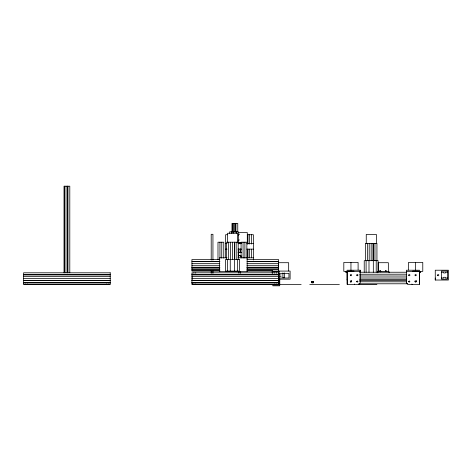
<?xml version="1.0" encoding="UTF-8"?>
<svg xmlns="http://www.w3.org/2000/svg" width="472" height="472" viewBox="0 0 472 472"><rect width="100%" height="100%" fill="white"/><g stroke="black" fill="none" stroke-linecap="round" stroke-linejoin="round"><path stroke-width="0.71" d="M238.342 234.442L238.342 235.15L238.342 234.838M272.208 273.27L272.208 271.081M272.786 273.07L272.786 271.66M272.639 272.81L272.639 271.66L278.704 271.66L278.704 272.81L191.939 272.81L191.939 284.362L278.557 284.362L278.557 271.66M278.557 270.969L278.557 262.709L288.663 262.709L288.663 270.969M279.135 271.081L279.135 284.94L272.208 284.94M282.893 272.922L282.893 277.719L284.327 277.719L284.333 272.922M311.75 282.746L311.638 281.979L311.75 282.457M311.974 282.746L311.962 281.589M312.063 282.746L312.069 281.589M312.169 282.746L312.216 281.589M312.275 282.746L312.299 281.589M312.387 282.746L312.393 281.589M312.499 282.746L312.482 281.589M312.576 282.746L312.576 281.589M312.665 282.746L312.665 281.589M312.995 282.746L313.172 282.126M313.083 282.746L313.337 281.967L313.337 282.457L311.632 282.457L311.638 281.979M313.219 282.746L313.095 282.156L311.632 282.167M313.308 282.746L313.325 281.979M345.899 272.238L345.899 271.37L345.899 272.238L347.203 272.238M376.927 284.362L347.203 284.362L347.203 279.424M360.195 272.238L360.195 270.214L347.056 270.214L347.056 280.032M420.682 272.238L420.682 271.37L420.682 272.238L419.384 272.238L419.384 284.362L407.832 284.362L406.392 282.917L406.392 278.586M406.392 272.238L406.392 271.37L422.776 271.37L422.776 262.42L408.486 262.42L408.486 269.99M415.631 271.37L415.631 262.42M435.261 280.032L435.261 270.214L448.4 270.214L448.4 280.032L435.261 280.032L435.261 278.008M238.342 240.608L238.33 240.142M239.21 240.124L239.21 239.794M379.989 271.323L379.989 270.792M385.76 271.323L386.049 270.792L385.494 270.792M385.978 270.792L385.972 271.323L385.966 270.792M311.721 282.079L311.703 282.457L311.703 282.061M313.266 282.457L313.29 282.032M313.249 282.079L313.172 282.457M354.419 284.362L354.708 284.044M358.749 284.362L360.195 282.917L360.195 270.214M238.171 255.895L239.953 255.665L241.605 256.349M379.948 271.66L380.402 271.66M380.19 271.807L380.904 271.66M386.609 271.671L386.308 271.671M380.031 270.792L379.925 270.792M386.592 271.66L385.919 271.66M238.342 232.537L247.293 232.537L247.293 242.643M227.657 234.702L225.64 234.702L225.64 257.8M238.342 242.643L241.098 242.643M225.64 243.363L227.097 243.363M238.03 243.363L241.705 243.363M246.791 243.363L253.358 243.363M225.64 249.139L227.097 249.139M238.03 249.139L241.705 249.139M246.791 249.139L253.358 249.139M238.053 252.603L241.664 252.603M227.097 257.8L219.427 257.8L219.427 271.66L247.145 271.66L247.145 257.8M238.03 257.8L253.358 257.8M219.834 259.529L191.939 259.529L191.939 271.081L219.946 271.081M246.998 259.529L278.557 259.529L278.557 271.081M191.939 263.341L219.834 263.341M246.998 263.341L278.557 263.341M191.939 265.305L219.834 265.305M246.998 265.305L278.557 265.305M191.939 267.27L219.834 267.27M246.998 267.27L278.557 267.27M191.939 267.329L219.834 267.329M246.998 267.329L278.557 267.329M191.939 269.058L219.834 269.058M246.998 269.058L278.557 269.058M191.939 269.117L219.834 269.117M246.998 269.117L278.557 269.117M191.939 270.704L219.834 270.704M246.998 270.704L272.686 270.704M246.998 271.081L290.109 271.081L290.109 279.164L279.63 279.164M347.923 271.081L353.988 271.081M412.599 271.081L418.658 271.081M360.195 271.37L343.811 271.37L343.811 262.42L358.101 262.42L358.101 269.99M359.534 272.238L406.315 272.238M441.473 272.238L443.639 272.238L443.639 272.958L445.367 272.958L445.367 272.238L447.533 272.238M279.135 273.388L288.952 273.388L288.952 278.008L279.135 278.008M359.534 274.256L406.315 274.197M23.6 274.775L110.218 274.775M191.939 274.775L279.135 274.692M23.6 274.834L110.218 274.834M191.939 274.834L278.557 274.834M278.728 274.975L281.153 274.975M359.534 275.99L406.315 276.049M278.728 276.421L281.153 276.421M23.6 276.568L110.218 276.622M191.939 276.622L278.557 276.568M278.557 276.71L279.135 276.71M359.534 278.008L406.315 278.008M441.473 278.008L443.639 278.008L443.639 277.288L445.367 277.288L445.367 278.008L447.533 278.008M278.557 278.445L279.713 278.445L279.713 284.504L278.557 284.504M23.6 278.586L110.218 278.586M191.939 278.586L278.557 278.586M359.534 279.973L406.315 279.973M359.534 280.032L406.315 280.032M23.6 280.551L110.218 280.551M191.939 280.551L278.557 280.551M23.6 280.61L110.218 280.61M191.939 280.61L278.557 280.61M356.614 281.819L358.071 281.766M359.534 281.766L406.315 281.819M408.51 281.766L409.973 281.819M23.6 282.339L110.218 282.339M191.939 282.339L278.557 282.339M23.6 282.398L110.218 282.398M191.939 282.398L278.557 282.398M358.803 283.784L407.778 283.784M23.6 283.985L110.218 283.985M191.939 283.985L278.557 283.985M279.471 284.362L301.154 284.362M309.75 284.362L339.374 284.362M272.786 285.808L279.713 285.808L279.713 278.586M238.673 234.283L239.21 234.572L239.21 234.018M411.873 284.044L412.162 284.362M311.679 282.032L311.703 282.457M419.525 280.032L419.525 270.214L406.392 270.214L406.392 282.917M419.384 271.37L419.384 284.362M389.064 272.81L389.064 271.66L377.517 271.66L377.517 272.81M388.344 271.66L388.344 262.709L378.237 262.709L378.237 271.66M378.09 272.238L378.09 260.686L364.231 260.686L364.231 272.238M376.933 260.686L376.933 243.363L365.387 243.363L365.387 260.686M376.355 243.363L376.355 234.413L366.254 234.413L366.254 243.363M376.213 260.686L376.213 272.238M374.969 243.363L374.969 260.686M373.322 260.686L373.322 272.238M373.181 243.363L373.181 260.686M373.122 243.363L373.122 260.686M371.157 243.363L371.157 260.686M369.198 243.363L369.198 260.686M368.992 260.686L368.992 272.238M367.346 243.363L367.346 260.686M366.107 260.686L366.107 272.238M350.956 262.42L350.956 271.37M347.203 271.37L347.203 284.362M278.557 272.81L278.557 284.362M276.598 272.81L276.598 273.188M276.598 283.985L276.598 284.362M274.745 272.81L274.745 273.188M274.745 283.985L274.745 284.362M253.358 259.966L253.358 234.702L247.582 234.702L247.582 244.083M251.334 234.702L251.393 244.083M251.334 249.139L251.393 257.8M249.546 234.702L249.546 244.083M249.546 249.139L249.546 257.8M247.959 234.702L247.959 244.083M247.959 249.139L247.959 257.8M247.582 249.139L247.582 257.8M246.856 258.09L246.856 242.207L241.08 242.207L241.08 258.09M244.891 242.207L244.891 258.09M243.045 242.207L243.104 258.09M240.655 242.307L240.655 243.871M240.655 248.856L240.655 252.709M240.655 271.382L240.655 273.317M238.926 242.307L238.926 243.871M238.926 248.856L238.926 252.709M238.926 271.382L238.926 273.317M238.342 243.363L238.342 231.811L229.681 231.811L229.681 233.256M238.342 249.428L238.342 257.688M238.195 259.529L238.195 242.207L226.643 242.207L226.643 259.529M237.764 232.071L237.764 223.409L231.988 223.409L231.988 232.071M237.617 242.207L237.617 233.256L227.51 233.256L227.604 242.643M237.475 259.529L237.475 271.081M236.608 231.811L236.608 233.256M236.171 242.207L236.23 259.529M234.584 259.529L234.584 271.081M234.442 242.207L234.442 259.529M234.383 242.207L234.383 259.529M234.012 223.409L234.012 232.071M233.953 223.409L233.953 232.071M233.144 231.811L233.144 233.256M232.366 223.409L232.366 232.071M232.419 242.207L232.419 259.529M231.416 231.811L231.416 233.256M230.454 242.207L230.454 259.529M230.253 259.529L230.253 271.081M228.666 242.207L228.607 259.529M227.368 259.529L227.368 271.081M223.757 258.09L223.757 242.207L217.981 242.207L217.981 259.529M221.793 242.207L221.734 258.09M219.946 242.207L219.946 258.09M212.943 260.066L212.943 234.301L211.208 234.301L211.208 260.066M212.943 270.373L212.943 273.317M211.208 270.373L211.208 273.317M195.75 272.81L195.75 273.188M195.75 283.985L195.75 284.362M193.903 272.81L193.903 273.188M193.903 283.985L193.903 284.362M192.316 273.966L192.316 274.775M192.316 276.622L192.316 277.43M192.316 279.743L192.316 280.551M192.316 282.398L192.316 283.206M108.253 283.985L108.253 284.362M106.406 283.985L106.406 284.362M69.797 272.81L69.797 186.192L64.021 186.192L64.021 272.81M67.832 186.192L67.832 272.81M67.773 186.192L67.773 272.81M66.045 186.192L65.986 272.81M64.398 186.192L64.398 272.81M27.411 283.985L27.411 284.362M25.565 283.985L25.565 284.362M416.257 280.539A0.72 0.72 0 0 1 415.903 281.566A0.72 0.72 0 0 1 414.929 281.082M351.581 280.539A0.72 0.72 0 0 1 351.233 281.566A0.72 0.72 0 0 1 350.259 281.082M311.632 281.589L311.638 282.746L313.337 282.746L313.337 281.589L311.632 281.589M380.202 270.792L380.196 271.323L380.196 270.792M238.207 240.59L238.207 240.555M356.749 281.324C357.457 283.53 358.466 279.772 356.749 281.324M408.717 281.324C409.425 283.53 410.433 279.766 408.717 281.324M239.499 255.635L238.602 255.753A3.463 3.463 0 0 1 241.227 256.095L239.499 255.635M239.351 259.529L225.492 259.529L225.492 271.081L239.351 271.081L239.351 259.529M219.834 261.494L191.939 261.494L219.834 261.553M278.557 261.494L246.998 261.494L278.557 261.553M447.533 271.081L441.473 271.081L441.473 279.164L447.533 279.164L447.533 271.081M110.218 272.81L23.6 272.81L23.6 284.362L110.218 284.362L110.218 272.81M235.799 232.071L235.799 223.409L235.746 232.071M437.703 275.571A0.637 0.637 0 0 0 438.765 275.288A0.637 0.637 0 0 0 437.986 274.509A0.637 0.637 0 0 0 437.703 275.571M415.183 281.926A0.637 0.637 0 0 0 416.245 281.637A0.637 0.637 0 0 0 415.466 280.864A0.637 0.637 0 0 0 415.183 281.926M350.637 282.026A0.637 0.637 0 0 0 351.587 281.477A0.637 0.637 0 0 0 350.637 280.923A0.637 0.637 0 0 0 350.637 282.026M356.991 275.672A0.637 0.637 0 0 0 357.941 275.123A0.637 0.637 0 0 0 356.991 274.574A0.637 0.637 0 0 0 356.991 275.672M350.637 275.672A0.637 0.637 0 0 0 351.587 275.123A0.637 0.637 0 0 0 350.637 274.574A0.637 0.637 0 0 0 350.637 275.672M408.829 275.571A0.637 0.637 0 0 0 409.891 275.288A0.637 0.637 0 0 0 409.112 274.509A0.637 0.637 0 0 0 408.829 275.571M415.183 275.571A0.637 0.637 0 0 0 416.245 275.288A0.637 0.637 0 0 0 415.466 274.509A0.637 0.637 0 0 0 415.183 275.571"/></g></svg>
